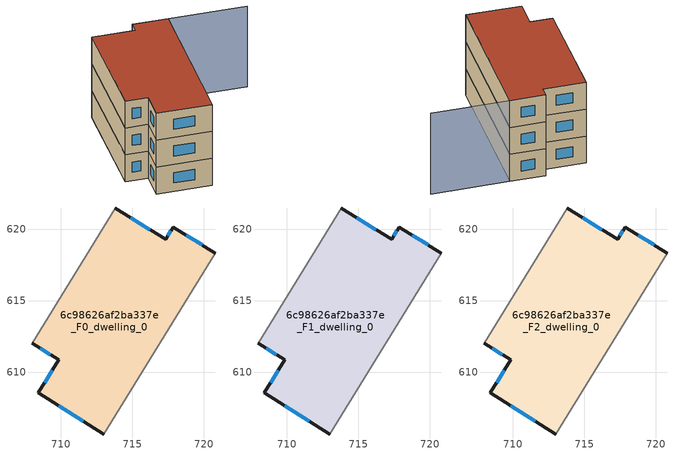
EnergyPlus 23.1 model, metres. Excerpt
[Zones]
6c98626af2ba337e_F0_dwelling_0
 floor ground (EU_floor_Construction): 720.81,618.34 713.01,605.69 708.41,608.56 709.85,610.88 707.97,612.05 713.8,621.49 717.31,619.3 717.85,620.16 z0
 wall outside (EU_wall_Construction): 720.81,618.34 717.85,620.16 717.31,619.3 713.8,621.49 / 707.97,612.05 709.85,610.88 708.41,608.56 713.01,605.69 z0:3
 wall adiabatic (EU_wall_Construction): 713.01,605.69 720.81,618.34 / 713.8,621.49 707.97,612.05 z0:3
 window (EU_Window_Construction): 717.69,619.89 717.48,619.57 / 719.89,618.91 718.77,619.59 / 709.84,607.67 711.57,606.58 / 709.4,610.15 708.86,609.28 / 708.56,611.68 709.27,611.24 / 716.22,619.98 714.89,620.81 z0.93:2.07
6c98626af2ba337e_F1_dwelling_0
 floor to 6c98626af2ba337e_F0_dwelling_0 (EU_floor_Construction): 720.8,618.34 713,605.69 708.4,608.56 709.85,610.88 707.97,612.05 713.8,621.49 717.31,619.3 717.85,620.16 z3
 wall outside (EU_wall_Construction): 720.81,618.34 717.85,620.16 717.31,619.3 713.8,621.49 / 707.97,612.05 709.85,610.88 708.41,608.56 713.01,605.69 z3:6
 wall adiabatic (EU_wall_Construction): 713.01,605.69 720.81,618.34 / 713.8,621.49 707.97,612.05 z3:6
 window (EU_Window_Construction): 717.69,619.89 717.48,619.57 / 719.89,618.91 718.77,619.59 / 709.84,607.67 711.57,606.58 / 709.4,610.15 708.86,609.28 / 708.56,611.68 709.27,611.24 / 716.22,619.98 714.89,620.81 z3.93:5.07
6c98626af2ba337e_F2_dwelling_0
 floor to 6c98626af2ba337e_F1_dwelling_0 (EU_floor_Construction): 720.8,618.34 713,605.69 708.4,608.56 709.85,610.88 707.97,612.05 713.8,621.49 717.31,619.3 717.85,620.16 z6
 wall outside (EU_wall_Construction): 720.81,618.34 717.85,620.16 717.31,619.3 713.8,621.49 / 707.97,612.05 709.85,610.88 708.41,608.56 713.01,605.69 z6:9
 wall adiabatic (EU_wall_Construction): 713.01,605.69 720.81,618.34 / 713.8,621.49 707.97,612.05 z6:9
 window (EU_Window_Construction): 717.69,619.89 717.48,619.57 / 719.89,618.91 718.77,619.59 / 709.84,607.67 711.57,606.58 / 709.4,610.15 708.86,609.28 / 708.56,611.68 709.27,611.24 / 716.22,619.98 714.89,620.81 z6.93:8.07
 roof outside (EU_roof_Construction): 713.01,605.69 720.81,618.34 717.85,620.16 717.31,619.3 713.8,621.49 707.97,612.05 709.85,610.88 708.41,608.56 z9
shading: 720.81,618.35 727.29,614.35 z0:9
[Building]
EU S2 Campaign: North Axis=0; Terrain=City; Solar Distribution=FullExterior
[Site:Location]
Montreal-Trudeau.Intl.AP: Latitude=45.4667; Longitude=-73.75; Time Zone=-5; Elevation=36
[SizingPeriod:WeatherFileDays]
AnnualSizingPeriod: Begin Month=1; Begin Day of Month=1; End Month=12; End Day of Month=31; Day of Week for Start Day=Monday; Use Weather File Daylight Saving Period=No; Use Weather File Rain and Snow Indicators=No
[MATERIAL]
EU_InternalMass_Material: Roughness=MediumRough; Thickness=0.1; Conductivity=1; Density=1800; Specific Heat=900; Thermal Absorptance=0.9; Solar Absorptance=0.7; Visible Absorptance=0.7
[MATERIAL:NOMASS] Roughness=MediumRough; Thermal Absorptance=0.9; Solar Absorptance=0.7; Visible Absorptance=0.7
Name | Thermal Resistance
EU_wall_NoMass; EU_floor_NoMass | 1.36485
EU_roof_NoMass | 2.55992
[WINDOWMATERIAL:SIMPLEGLAZINGSYSTEM]
EU_Window_SimpleGlazing: UFactor=3.92339; Solar Heat Gain Coefficient=0.8; Visible Transmittance=0.8
[CONSTRUCTION]
EU_wall_Construction: EU_wall_NoMass
EU_roof_Construction: EU_roof_NoMass
EU_floor_Construction: EU_floor_NoMass
EU_Window_Construction: EU_Window_SimpleGlazing
EU_InternalMass_Construction: EU_InternalMass_Material
[ZONE] Type=1; Multiplier=1; Ceiling Height=autocalculate; Volume=308.632; Floor Area=autocalculate; Part of Total Floor Area=Yes
6c98626af2ba337e_F0_dwelling_0; 6c98626af2ba337e_F1_dwelling_0; 6c98626af2ba337e_F2_dwelling_0
[INTERNALMASS] Construction=EU_InternalMass_Construction; Surface Area=102.878
Name | Zone or ZoneList
6c98626af2ba337e_F0_dwelling_0_EU_InternalMass | 6c98626af2ba337e_F0_dwelling_0
6c98626af2ba337e_F1_dwelling_0_EU_InternalMass | 6c98626af2ba337e_F1_dwelling_0
6c98626af2ba337e_F2_dwelling_0_EU_InternalMass | 6c98626af2ba337e_F2_dwelling_0
[OTHEREQUIPMENT] Fuel Type=Electricity; Design Level Calculation Method=Watts/Area; Power per Zone Floor Area=1; Fraction Latent=0; Fraction Radiant=0; Fraction Lost=0; Carbon Dioxide Generation Rate=0; EndUse Subcategory=EU_Step8_InternalGains
Name | Zone or ZoneList or Space or SpaceList | Schedule
EU_Step8_InternalGain_6c98626af2ba337e_F0_dwelling_0_f000 | 6c98626af2ba337e_F0_dwelling_0 | EU_Step8_GainSchedule_6c98626af2ba337e_F0_dwelling_0_f000
EU_Step8_InternalGain_6c98626af2ba337e_F1_dwelling_0_f000 | 6c98626af2ba337e_F1_dwelling_0 | EU_Step8_GainSchedule_6c98626af2ba337e_F1_dwelling_0_f000
EU_Step8_InternalGain_6c98626af2ba337e_F2_dwelling_0_f000 | 6c98626af2ba337e_F2_dwelling_0 | EU_Step8_GainSchedule_6c98626af2ba337e_F2_dwelling_0_f000
[ZONEVENTILATION:DESIGNFLOWRATE] Schedule=EU_AlwaysOn; Design Flow Rate Calculation Method=AirChanges/Hour; Air Changes per Hour=0.860309; Ventilation Type=Natural; Fan Pressure Rise=0; Fan Total Efficiency=1; Constant Term Coefficient=1; Temperature Term Coefficient=0; Velocity Term Coefficient=0; Velocity Squared Term Coefficient=0; Minimum Indoor Temperature=-100; Maximum Indoor Temperature=100; Delta Temperature=-100; Minimum Outdoor Temperature=-100; Maximum Outdoor Temperature=100; Maximum Wind Speed=40
Name | Zone or ZoneList or Space or SpaceList
EU_ConstantAir_6c98626af2ba337e_F0_dwelling_0 | 6c98626af2ba337e_F0_dwelling_0
EU_ConstantAir_6c98626af2ba337e_F1_dwelling_0 | 6c98626af2ba337e_F1_dwelling_0
EU_ConstantAir_6c98626af2ba337e_F2_dwelling_0 | 6c98626af2ba337e_F2_dwelling_0
[HVACTEMPLATE:THERMOSTAT] Constant Heating Setpoint=20; Constant Cooling Setpoint=50
EU_HeatOnly_6c98626af2ba337e_F0_dwelling_0; EU_HeatOnly_6c98626af2ba337e_F1_dwelling_0; EU_HeatOnly_6c98626af2ba337e_F2_dwelling_0
[HVACTEMPLATE:ZONE:IDEALLOADSAIRSYSTEM] System Availability Schedule=EU_AlwaysOn; Maximum Heating Supply Air Temperature=50; Minimum Cooling Supply Air Temperature=13; Maximum Heating Supply Air Humidity Ratio=0.0156; Minimum Cooling Supply Air Humidity Ratio=0.0077; Heating Limit=NoLimit; Cooling Limit=NoLimit; Heating Availability Schedule=EU_AlwaysOn; Cooling Availability Schedule=EU_CoolingOff; Dehumidification Control Type=ConstantSensibleHeatRatio; Cooling Sensible Heat Ratio=0.7; Dehumidification Setpoint=60; Humidification Control Type=None; Humidification Setpoint=30; Outdoor Air Method=None; Outdoor Air Flow Rate per Person=0.00944; Outdoor Air Flow Rate per Zone Floor Area=0; Outdoor Air Flow Rate per Zone=0; Demand Controlled Ventilation Type=None; Outdoor Air Economizer Type=NoEconomizer; Heat Recovery Type=None; Sensible Heat Recovery Effectiveness=0.7; Latent Heat Recovery Effectiveness=0.65
Name | Template Thermostat
6c98626af2ba337e_F0_dwelling_0 | EU_HeatOnly_6c98626af2ba337e_F0_dwelling_0
6c98626af2ba337e_F1_dwelling_0 | EU_HeatOnly_6c98626af2ba337e_F1_dwelling_0
6c98626af2ba337e_F2_dwelling_0 | EU_HeatOnly_6c98626af2ba337e_F2_dwelling_0
[SIZING:ZONE] Zone Cooling Design Supply Air Temperature Input Method=SupplyAirTemperature; Zone Cooling Design Supply Air Temperature=13; Zone Heating Design Supply Air Temperature Input Method=SupplyAirTemperature; Zone Heating Design Supply Air Temperature=50; Zone Cooling Design Supply Air Humidity Ratio=0.008; Zone Heating Design Supply Air Humidity Ratio=0.008; Cooling Design Air Flow Method=DesignDay; Cooling Design Air Flow Rate=0; Cooling Minimum Air Flow per Zone Floor Area=0.000762; Cooling Minimum Air Flow=0; Cooling Minimum Air Flow Fraction=0.2; Heating Design Air Flow Method=DesignDay; Heating Design Air Flow Rate=0; Heating Maximum Air Flow per Zone Floor Area=0.002032; Heating Maximum Air Flow=0.141576; Heating Maximum Air Flow Fraction=0.3; Account for Dedicated Outdoor Air System=No; Dedicated Outdoor Air System Control Strategy=NeutralSupplyAir; Dedicated Outdoor Air Low Setpoint Temperature for Design=autosize; Dedicated Outdoor Air High Setpoint Temperature for Design=autosize; Zone Load Sizing Method=Sensible Load Only No Latent Load; Zone Latent Cooling Design Supply Air Humidity Ratio Input Method=HumidityRatioDifference; Zone Cooling Design Supply Air Humidity Ratio Difference=0.005; Zone Latent Heating Design Supply Air Humidity Ratio Input Method=HumidityRatioDifference; Zone Humidification Design Supply Air Humidity Ratio Difference=0.005
6c98626af2ba337e_F0_dwelling_0; 6c98626af2ba337e_F1_dwelling_0; 6c98626af2ba337e_F2_dwelling_0
[SCHEDULE:CONSTANT]
Name | Hourly Value
EU_AlwaysOn | 1
EU_CoolingOff | 0
[SCHEDULE:FILE] Column Number=1; Rows to Skip at Top=0; Number of Hours of Data=8760; Column Separator=Comma; Interpolate to Timestep=No; Minutes per Item=60; Adjust Schedule for Daylight Savings=Yes
Name | File
EU_Step8_GainSchedule_6c98626af2ba337e_F0_dwelling_0_f000 | ../../schedules/6c98626af2ba337e/6c98626af2ba337e_F0_dwelling_0_f000_gain.csv
EU_Step8_GainSchedule_6c98626af2ba337e_F1_dwelling_0_f000 | ../../schedules/6c98626af2ba337e/6c98626af2ba337e_F1_dwelling_0_f000_gain.csv
EU_Step8_GainSchedule_6c98626af2ba337e_F2_dwelling_0_f000 | ../../schedules/6c98626af2ba337e/6c98626af2ba337e_F2_dwelling_0_f000_gain.csv
